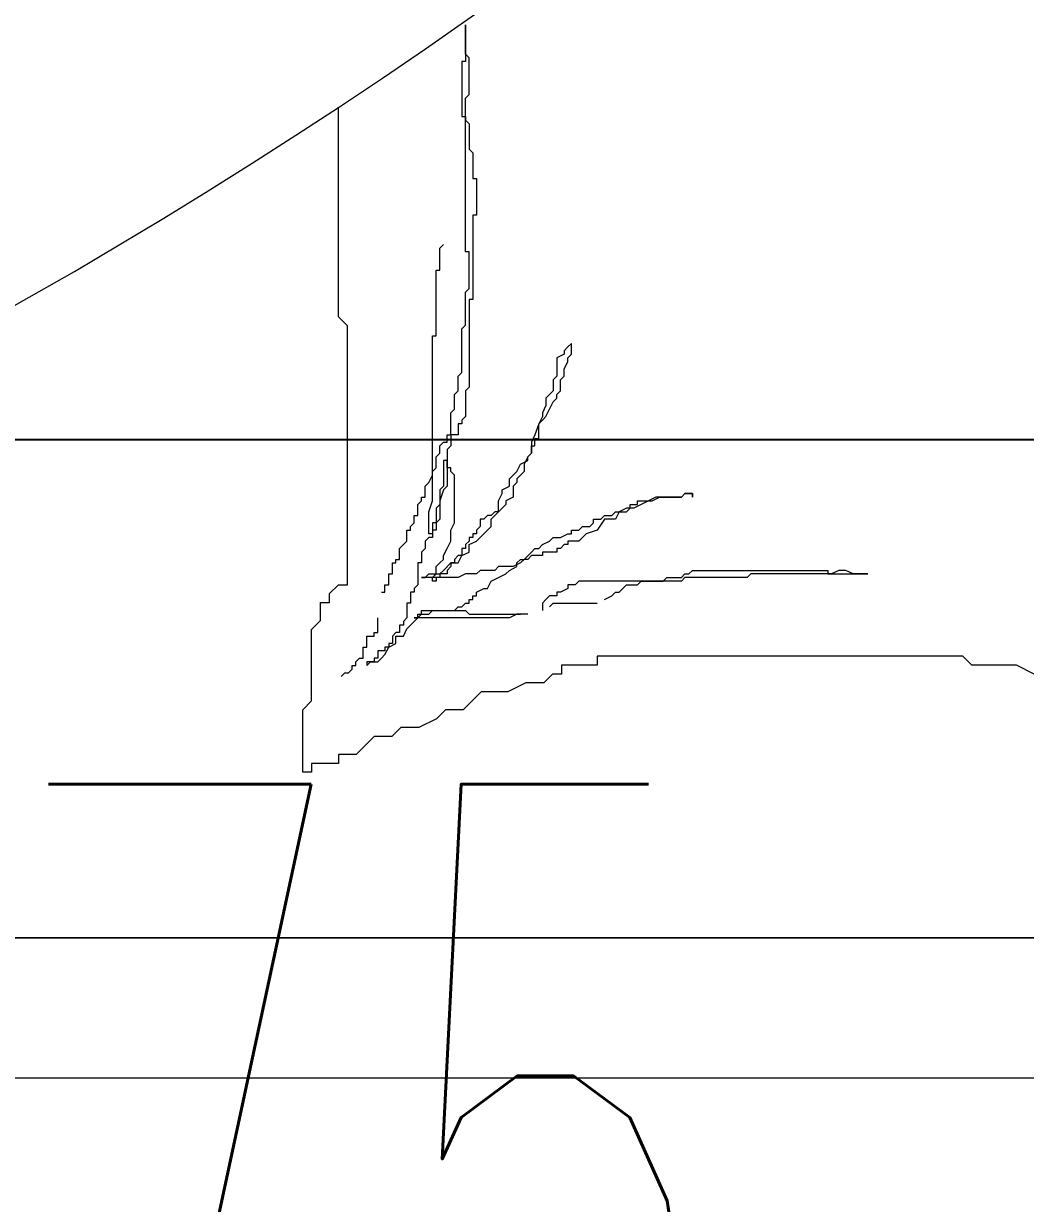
# Model space of a CAD drawing. Extents: x 775040 to 808375, y 4159409 to 4163651.
# Drawn here: x 782495.23 to 782509.55, y 4160272.12 to 4160288.98 of the extents above; entities that cross this region are included whole.
import ezdxf

# ---------------------------------------------------------------- set-up
doc = ezdxf.new("R2010")
doc.units = 0
doc.header["$MEASUREMENT"] = 0
doc.header["$PDMODE"] = 3
doc.linetypes.add('DUZ', pattern=[500, 500])
doc.layers.get('0').update_dxf_attribs({"linetype": 'DUZ'})
for name, color, linetype, lineweight in [('Z_dış ölçü', 115, 'Continuous', 25), ('Z_iç ölçü dikey', 111, 'Continuous', 25), ('Z_iç ölçü yatay', 75, 'Continuous', 20), ('Z_tefriş', 73, 'Continuous', 5)]:
    doc.layers.add(name, color=color, linetype=linetype, lineweight=lineweight)
doc.styles.add('OLCUIC', font='ROMANS.SHX', dxfattribs={"width": 0.5})
doc.dimstyles.new('ölçü 50', dxfattribs={"dimtxt": 12.5, "dimasz": 7, "dimexe": 5.3, "dimexo": 5, "dimgap": 2.5, "dimtad": 1, "dimdec": 0, "dimzin": 9, "dimdsep": 46, "dimtxsty": 'OLCUIC', "dimblk1": 'ARCHTICK', "dimblk2": 'ARCHTICK', "dimsah": 1, "dimcen": 0, "dimdle": 5.5, "dimadec": 0, "dimazin": 0, "dimtfac": 1, "dimtdec": 0, "dimtix": 1, "dimtofl": 0, "dimtmove": 1, "dimatfit": 3, "dimldrblk": 'ARCHTICK', "dimfxl": 0, "dimtolj": 1, "dimtzin": 0, "dimarcsym": 0})

# ---------------------------------------------------------------- blocks, each defined once
blk = doc.blocks.new('YATAK 1')
at = {"layer": 'Z_tefriş'}
for p, q in [((-8791.057, 16917.306), (-8791.057, 17107.306)), ((-8793.057, 17095.306), (-8793.057, 16929.306)), ((-8793.057, 16929.306), (-8793.057, 17095.306)), ((-8796.825, 17081.836), (-8796.953, 17081.582)), ((-8796.953, 17081.582), (-8796.953, 17080.944)), ((-8796.953, 17080.944), (-8797.08, 17080.817)), ((-8797.08, 17080.817), (-8797.08, 17075.59)), ((-8798.255, 17078.884), (-8798.255, 17079.459)), ((-8798.255, 17079.459), (-8798.255, 17079.25)), ((-8798.255, 17079.25), (-8798.307, 17079.145)), ((-8798.307, 17079.145), (-8798.307, 17079.041)), ((-8798.307, 17079.041), (-8798.255, 17078.936)), ((-8798.307, 17076.95), (-8798.307, 17078.884)), ((-8798.307, 17078.884), (-8798.255, 17078.884)), ((-8798.255, 17078.936), (-8798.255, 17077.786)), ((-8798.255, 17077.786), (-8798.203, 17077.734)), ((-8798.203, 17077.734), (-8798.203, 17076.845)), ((-8799.406, 17076.845), (-8799.406, 17076.95)), ((-8799.406, 17076.95), (-8799.354, 17076.95)), ((-8799.354, 17076.95), (-8799.406, 17076.95)), ((-8799.406, 17076.95), (-8799.406, 17076.845)), ((-8799.354, 17076.793), (-8799.406, 17076.845)), ((-8799.406, 17076.845), (-8799.354, 17076.793)), ((-8798.255, 17076.898), (-8798.307, 17076.95)), ((-8798.255, 17076.845), (-8798.255, 17076.898)), ((-8798.203, 17076.793), (-8798.255, 17076.845)), ((-8798.203, 17076.845), (-8798.151, 17076.793)), ((-8799.354, 17076.48), (-8799.354, 17076.793)), ((-8799.354, 17076.793), (-8799.354, 17076.427)), ((-8798.203, 17076.584), (-8798.203, 17076.793)), ((-8798.151, 17076.793), (-8798.151, 17075.33)), ((-8798.151, 17076.532), (-8798.203, 17076.584)), ((-8798.151, 17076.218), (-8798.151, 17076.532)), ((-8799.301, 17076.375), (-8799.354, 17076.48)), ((-8799.354, 17076.427), (-8799.301, 17076.323)), ((-8799.301, 17076.166), (-8799.301, 17076.375)), ((-8799.301, 17076.323), (-8799.249, 17076.218)), ((-8799.249, 17076.166), (-8799.301, 17076.166)), ((-8799.249, 17076.218), (-8799.197, 17076.114)), ((-8799.249, 17076.061), (-8799.249, 17076.166)), ((-8798.098, 17076.166), (-8798.151, 17076.218)), ((-8798.098, 17076.009), (-8798.098, 17076.166)), ((-8799.197, 17076.061), (-8799.249, 17076.061)), ((-8799.197, 17076.114), (-8799.197, 17076.009)), ((-8799.144, 17076.009), (-8799.197, 17076.061)), ((-8799.197, 17076.009), (-8799.144, 17075.905)), ((-8799.144, 17075.852), (-8799.144, 17076.009)), ((-8798.046, 17075.957), (-8798.098, 17076.009)), ((-8799.144, 17075.905), (-8799.04, 17075.852)), ((-8799.092, 17075.8), (-8799.144, 17075.852)), ((-8799.04, 17075.852), (-8799.04, 17075.696)), ((-8797.994, 17075.905), (-8798.046, 17075.957)), ((-8797.994, 17075.852), (-8797.994, 17075.905)), ((-8797.941, 17075.8), (-8797.994, 17075.852)), ((-8799.092, 17075.696), (-8799.092, 17075.8)), ((-8799.04, 17075.643), (-8799.092, 17075.696)), ((-8799.04, 17075.696), (-8798.883, 17075.591)), ((-8797.889, 17075.696), (-8797.941, 17075.8)), ((-8799.04, 17075.539), (-8799.04, 17075.643)), ((-8798.988, 17075.539), (-8799.04, 17075.539)), ((-8798.935, 17075.486), (-8798.988, 17075.539)), ((-8798.883, 17075.591), (-8798.831, 17075.434)), ((-8797.837, 17074.964), (-8797.837, 17075.591)), ((-8797.08, 17075.59), (-8796.953, 17075.59)), ((-8796.953, 17075.59), (-8796.953, 17075.081)), ((-8798.935, 17075.382), (-8798.935, 17075.486)), ((-8798.883, 17075.33), (-8798.935, 17075.382)), ((-8798.883, 17075.225), (-8798.883, 17075.33)), ((-8798.831, 17075.434), (-8798.726, 17075.33)), ((-8798.726, 17075.33), (-8798.726, 17075.173)), ((-8798.151, 17075.33), (-8798.098, 17075.277)), ((-8801.394, 17075.225), (-8801.551, 17075.225)), ((-8801.551, 17075.225), (-8801.499, 17075.173)), ((-8801.499, 17075.173), (-8801.446, 17075.121)), ((-8801.342, 17075.173), (-8801.394, 17075.225)), ((-8801.289, 17075.173), (-8801.342, 17075.173)), ((-8801.185, 17075.121), (-8801.289, 17075.173)), ((-8798.831, 17075.225), (-8798.883, 17075.225)), ((-8798.831, 17075.173), (-8798.831, 17075.225)), ((-8798.778, 17075.068), (-8798.831, 17075.173)), ((-8798.726, 17075.173), (-8798.674, 17075.173)), ((-8798.674, 17075.173), (-8798.674, 17075.121)), ((-8798.098, 17075.277), (-8798.098, 17075.173)), ((-8798.098, 17075.173), (-8798.046, 17075.173)), ((-8798.046, 17075.173), (-8797.994, 17075.068)), ((-8801.446, 17075.121), (-8801.394, 17075.121)), ((-8801.394, 17075.121), (-8801.342, 17075.016)), ((-8801.342, 17075.016), (-8801.08, 17075.016)), ((-8801.08, 17075.121), (-8801.185, 17075.121)), ((-8801.028, 17075.068), (-8801.08, 17075.121)), ((-8801.08, 17075.016), (-8801.028, 17074.964)), ((-8800.871, 17075.068), (-8801.028, 17075.068)), ((-8800.819, 17075.016), (-8800.871, 17075.068)), ((-8800.766, 17075.016), (-8800.819, 17075.016)), ((-8800.714, 17074.964), (-8800.766, 17075.016)), ((-8798.778, 17074.964), (-8798.778, 17075.068)), ((-8798.674, 17075.121), (-8798.621, 17075.068)), ((-8798.621, 17075.068), (-8798.621, 17075.016)), ((-8798.621, 17075.016), (-8798.569, 17075.016)), ((-8798.569, 17075.016), (-8798.569, 17074.807)), ((-8797.994, 17075.068), (-8797.994, 17075.016)), ((-8797.994, 17075.016), (-8797.941, 17075.016)), ((-8797.941, 17075.016), (-8797.941, 17074.911)), ((-8796.953, 17075.081), (-8796.825, 17075.081)), ((-8796.825, 17075.081), (-8796.825, 17074.953)), ((-8801.028, 17074.964), (-8800.871, 17074.964)), ((-8800.871, 17074.964), (-8800.819, 17074.911)), ((-8800.819, 17074.911), (-8800.766, 17074.859)), ((-8800.766, 17074.859), (-8800.662, 17074.859)), ((-8800.609, 17074.911), (-8800.714, 17074.964)), ((-8800.662, 17074.859), (-8800.557, 17074.807)), ((-8800.505, 17074.859), (-8800.609, 17074.911)), ((-8800.452, 17074.807), (-8800.505, 17074.859)), ((-8798.726, 17074.911), (-8798.778, 17074.964)), ((-8798.674, 17074.807), (-8798.726, 17074.911)), ((-8797.941, 17074.911), (-8797.889, 17074.859)), ((-8797.889, 17074.859), (-8797.837, 17074.807)), ((-8797.784, 17074.911), (-8797.837, 17074.964)), ((-8796.825, 17074.953), (-8796.698, 17074.826)), ((-8796.698, 17074.826), (-8796.698, 17074.571)), ((-8800.557, 17074.807), (-8800.505, 17074.807)), ((-8800.505, 17074.807), (-8800.4, 17074.755)), ((-8800.4, 17074.755), (-8800.452, 17074.807)), ((-8800.191, 17074.755), (-8800.4, 17074.755)), ((-8800.4, 17074.755), (-8800.243, 17074.702)), ((-8800.243, 17074.702), (-8800.138, 17074.65)), ((-8800.191, 17074.702), (-8800.191, 17074.755)), ((-8800.086, 17074.702), (-8800.191, 17074.702)), ((-8800.138, 17074.65), (-8799.982, 17074.65)), ((-8800.086, 17074.65), (-8800.086, 17074.702)), ((-8799.982, 17074.65), (-8800.086, 17074.65)), ((-8799.929, 17074.598), (-8799.982, 17074.65)), ((-8799.982, 17074.65), (-8799.929, 17074.598)), ((-8798.621, 17074.755), (-8798.674, 17074.807)), ((-8798.621, 17074.702), (-8798.621, 17074.755)), ((-8798.569, 17074.65), (-8798.621, 17074.702)), ((-8798.569, 17074.807), (-8798.517, 17074.807)), ((-8798.464, 17074.546), (-8798.569, 17074.65)), ((-8798.517, 17074.807), (-8798.517, 17074.65)), ((-8798.517, 17074.65), (-8798.464, 17074.598)), ((-8797.837, 17074.807), (-8797.732, 17074.807)), ((-8799.877, 17074.598), (-8799.929, 17074.598)), ((-8799.929, 17074.598), (-8799.825, 17074.546)), ((-8799.825, 17074.493), (-8799.877, 17074.598)), ((-8799.825, 17074.546), (-8799.72, 17074.546)), ((-8799.72, 17074.441), (-8799.825, 17074.493)), ((-8799.72, 17074.546), (-8799.615, 17074.441)), ((-8798.464, 17074.598), (-8798.464, 17074.546)), ((-8798.464, 17074.493), (-8798.464, 17074.546)), ((-8798.464, 17074.546), (-8798.412, 17074.493)), ((-8798.412, 17074.441), (-8798.464, 17074.493)), ((-8798.412, 17074.493), (-8798.36, 17074.389)), ((-8797.68, 17074.598), (-8797.68, 17074.441)), ((-8797.68, 17073.762), (-8797.68, 17074.493)), ((-8796.698, 17074.571), (-8796.57, 17074.316)), ((-8799.615, 17074.337), (-8799.72, 17074.441)), ((-8799.615, 17074.441), (-8799.563, 17074.441)), ((-8799.511, 17074.337), (-8799.615, 17074.337)), ((-8799.563, 17074.441), (-8799.511, 17074.389)), ((-8799.511, 17074.389), (-8799.354, 17074.389)), ((-8799.458, 17074.232), (-8799.511, 17074.337)), ((-8799.354, 17074.389), (-8799.301, 17074.284)), ((-8798.36, 17074.441), (-8798.412, 17074.441)), ((-8798.307, 17074.337), (-8798.36, 17074.441)), ((-8798.36, 17074.389), (-8798.36, 17074.18)), ((-8798.255, 17074.284), (-8798.307, 17074.337)), ((-8797.68, 17074.441), (-8797.627, 17074.337)), ((-8797.627, 17074.337), (-8797.627, 17072.978)), ((-8796.57, 17074.316), (-8796.57, 17073.933)), ((-8799.406, 17074.232), (-8799.458, 17074.232)), ((-8799.301, 17074.18), (-8799.406, 17074.232)), ((-8799.301, 17074.284), (-8799.249, 17074.284)), ((-8799.144, 17074.18), (-8799.301, 17074.18)), ((-8799.249, 17074.284), (-8799.197, 17074.232)), ((-8799.197, 17074.232), (-8799.144, 17074.18)), ((-8799.04, 17074.075), (-8799.144, 17074.18)), ((-8799.144, 17074.18), (-8799.144, 17074.127)), ((-8798.36, 17074.18), (-8798.307, 17074.127)), ((-8798.203, 17074.18), (-8798.255, 17074.284)), ((-8798.151, 17074.075), (-8798.203, 17074.18)), ((-8799.144, 17074.127), (-8799.092, 17074.075)), ((-8799.092, 17074.075), (-8799.092, 17074.023)), ((-8799.092, 17074.023), (-8799.04, 17073.971)), ((-8798.935, 17074.075), (-8799.04, 17074.075)), ((-8798.883, 17074.023), (-8798.935, 17074.075)), ((-8798.831, 17073.971), (-8798.883, 17074.023)), ((-8798.307, 17074.127), (-8798.307, 17073.918)), ((-8798.046, 17074.023), (-8798.151, 17074.075)), ((-8798.046, 17073.971), (-8798.046, 17074.023)), ((-8804.324, 17073.762), (-8804.271, 17073.814)), ((-8804.271, 17073.814), (-8803.905, 17073.814)), ((-8803.905, 17073.814), (-8803.905, 17073.866)), ((-8803.905, 17073.866), (-8803.382, 17073.866)), ((-8803.382, 17073.866), (-8803.382, 17073.814)), ((-8803.382, 17073.814), (-8802.179, 17073.814)), ((-8802.179, 17073.814), (-8802.179, 17073.762)), ((-8799.04, 17073.971), (-8799.04, 17073.918)), ((-8799.04, 17073.918), (-8798.935, 17073.918)), ((-8798.935, 17073.918), (-8798.883, 17073.866)), ((-8798.883, 17073.866), (-8798.831, 17073.866)), ((-8798.778, 17073.918), (-8798.831, 17073.971)), ((-8798.831, 17073.866), (-8798.831, 17073.814)), ((-8798.831, 17073.814), (-8798.778, 17073.814)), ((-8798.726, 17073.866), (-8798.778, 17073.918)), ((-8798.778, 17073.814), (-8798.778, 17073.762)), ((-8798.674, 17073.762), (-8798.726, 17073.866)), ((-8798.307, 17073.918), (-8798.255, 17073.866)), ((-8798.255, 17073.866), (-8798.255, 17073.709)), ((-8797.994, 17073.866), (-8798.046, 17073.971)), ((-8797.941, 17073.866), (-8797.994, 17073.866)), ((-8797.941, 17073.814), (-8797.941, 17073.866)), ((-8797.889, 17073.814), (-8797.941, 17073.814)), ((-8797.889, 17073.762), (-8797.889, 17073.814)), ((-8796.57, 17073.933), (-8796.443, 17073.806)), ((-8796.443, 17073.806), (-8796.315, 17073.678)), ((-8805.684, 17073.709), (-8806.102, 17073.709)), ((-8806.102, 17073.709), (-8805.579, 17073.709)), ((-8805.631, 17073.762), (-8805.684, 17073.709)), ((-8805.108, 17073.762), (-8805.631, 17073.762)), ((-8805.579, 17073.709), (-8805.579, 17073.657)), ((-8805.579, 17073.657), (-8804.794, 17073.657)), ((-8805.056, 17073.709), (-8805.108, 17073.762)), ((-8802.859, 17073.709), (-8805.056, 17073.709)), ((-8804.794, 17073.657), (-8804.794, 17073.709)), ((-8804.794, 17073.709), (-8804.742, 17073.709)), ((-8804.742, 17073.709), (-8804.69, 17073.762)), ((-8804.69, 17073.762), (-8804.324, 17073.762)), ((-8802.859, 17073.762), (-8802.859, 17073.709)), ((-8802.336, 17073.762), (-8802.859, 17073.762)), ((-8802.283, 17073.709), (-8802.336, 17073.762)), ((-8801.813, 17073.709), (-8802.283, 17073.709)), ((-8802.179, 17073.762), (-8800.923, 17073.762)), ((-8801.76, 17073.657), (-8801.813, 17073.709)), ((-8801.132, 17073.657), (-8801.76, 17073.657)), ((-8801.08, 17073.605), (-8801.132, 17073.657)), ((-8800.923, 17073.762), (-8800.871, 17073.709)), ((-8800.871, 17073.709), (-8800.505, 17073.709)), ((-8800.505, 17073.709), (-8800.452, 17073.657)), ((-8800.452, 17073.657), (-8800.4, 17073.657)), ((-8800.4, 17073.657), (-8800.4, 17073.605)), ((-8798.778, 17073.762), (-8798.726, 17073.762)), ((-8798.726, 17073.762), (-8798.674, 17073.709)), ((-8798.569, 17073.762), (-8798.674, 17073.762)), ((-8798.674, 17073.709), (-8798.621, 17073.709)), ((-8798.621, 17073.709), (-8798.621, 17073.657)), ((-8798.621, 17073.657), (-8798.517, 17073.657)), ((-8798.517, 17073.657), (-8798.569, 17073.762)), ((-8798.412, 17073.605), (-8798.517, 17073.657)), ((-8798.517, 17073.657), (-8798.517, 17073.605)), ((-8798.255, 17073.709), (-8798.203, 17073.605)), ((-8797.837, 17073.762), (-8797.889, 17073.762)), ((-8797.837, 17073.709), (-8797.837, 17073.762)), ((-8797.784, 17073.657), (-8797.837, 17073.709)), ((-8797.784, 17073.605), (-8797.784, 17073.657)), ((-8797.732, 17073.709), (-8797.68, 17073.762)), ((-8797.732, 17073.239), (-8797.732, 17073.709)), ((-8796.315, 17073.678), (-8796.315, 17073.423)), ((-8800.871, 17073.605), (-8801.08, 17073.605)), ((-8800.819, 17073.552), (-8800.871, 17073.605)), ((-8800.609, 17073.552), (-8800.819, 17073.552)), ((-8800.557, 17073.5), (-8800.609, 17073.552)), ((-8800.243, 17073.5), (-8800.557, 17073.5)), ((-8800.4, 17073.605), (-8800.243, 17073.605)), ((-8800.243, 17073.605), (-8800.243, 17073.5)), ((-8800.243, 17073.448), (-8800.243, 17073.5)), ((-8800.243, 17073.5), (-8800.086, 17073.5)), ((-8800.086, 17073.5), (-8800.034, 17073.448)), ((-8799.772, 17073.5), (-8799.772, 17073.448)), ((-8799.72, 17073.5), (-8799.772, 17073.5)), ((-8799.668, 17073.552), (-8799.72, 17073.5)), ((-8798.988, 17073.552), (-8799.668, 17073.552)), ((-8798.883, 17073.5), (-8798.988, 17073.552)), ((-8798.726, 17073.5), (-8798.883, 17073.5)), ((-8798.621, 17073.448), (-8798.726, 17073.5)), ((-8798.517, 17073.605), (-8798.464, 17073.552)), ((-8798.464, 17073.552), (-8798.412, 17073.552)), ((-8798.412, 17073.5), (-8798.412, 17073.605)), ((-8798.412, 17073.552), (-8798.412, 17073.5)), ((-8798.307, 17073.396), (-8798.412, 17073.5)), ((-8798.412, 17073.5), (-8798.36, 17073.5)), ((-8798.36, 17073.5), (-8798.307, 17073.448)), ((-8798.203, 17073.605), (-8798.203, 17073.082)), ((-8797.732, 17073.552), (-8797.784, 17073.605)), ((-8797.732, 17073.082), (-8797.732, 17073.552)), ((-8802.911, 17073.343), (-8802.963, 17073.396)), ((-8802.597, 17073.343), (-8802.911, 17073.343)), ((-8802.597, 17073.291), (-8802.597, 17073.343)), ((-8800.138, 17073.448), (-8800.243, 17073.448)), ((-8800.138, 17073.396), (-8800.138, 17073.448)), ((-8800.086, 17073.343), (-8800.138, 17073.396)), ((-8799.982, 17073.343), (-8800.086, 17073.343)), ((-8800.034, 17073.448), (-8799.877, 17073.448)), ((-8799.929, 17073.291), (-8799.982, 17073.343)), ((-8799.877, 17073.448), (-8799.877, 17073.396)), ((-8799.772, 17073.448), (-8799.877, 17073.448)), ((-8799.877, 17073.448), (-8799.511, 17073.448)), ((-8799.877, 17073.396), (-8799.511, 17073.396)), ((-8799.511, 17073.448), (-8799.458, 17073.396)), ((-8799.511, 17073.396), (-8799.458, 17073.343)), ((-8799.458, 17073.396), (-8799.301, 17073.343)), ((-8799.458, 17073.343), (-8799.249, 17073.343)), ((-8799.301, 17073.343), (-8799.04, 17073.343)), ((-8799.249, 17073.343), (-8799.197, 17073.291)), ((-8799.04, 17073.343), (-8798.988, 17073.291)), ((-8798.517, 17073.396), (-8798.621, 17073.448)), ((-8798.464, 17073.396), (-8798.517, 17073.396)), ((-8798.412, 17073.343), (-8798.464, 17073.396)), ((-8798.36, 17073.291), (-8798.412, 17073.343)), ((-8798.307, 17073.448), (-8798.255, 17073.448)), ((-8798.255, 17073.343), (-8798.307, 17073.396)), ((-8798.255, 17073.448), (-8798.255, 17073.343)), ((-8798.255, 17073.187), (-8798.255, 17073.343)), ((-8798.255, 17073.343), (-8798.203, 17073.343)), ((-8798.203, 17073.343), (-8798.203, 17073.291)), ((-8796.315, 17073.423), (-8796.187, 17073.296)), ((-8801.656, 17073.291), (-8802.597, 17073.291)), ((-8801.656, 17073.239), (-8801.656, 17073.291)), ((-8799.301, 17073.239), (-8801.656, 17073.239)), ((-8799.772, 17073.291), (-8799.929, 17073.291)), ((-8799.72, 17073.239), (-8799.772, 17073.291)), ((-8799.668, 17073.239), (-8799.72, 17073.239)), ((-8799.563, 17073.187), (-8799.668, 17073.239)), ((-8799.511, 17073.134), (-8799.563, 17073.187)), ((-8799.354, 17073.134), (-8799.511, 17073.134)), ((-8799.354, 17073.082), (-8799.354, 17073.134)), ((-8799.144, 17073.187), (-8799.301, 17073.239)), ((-8799.197, 17073.291), (-8798.988, 17073.291)), ((-8798.831, 17073.187), (-8799.144, 17073.187)), ((-8798.988, 17073.291), (-8798.988, 17073.239)), ((-8798.988, 17073.291), (-8798.883, 17073.291)), ((-8798.988, 17073.239), (-8798.778, 17073.239)), ((-8798.883, 17073.291), (-8798.883, 17073.239)), ((-8798.883, 17073.239), (-8798.831, 17073.239)), ((-8798.831, 17073.239), (-8798.831, 17073.187)), ((-8798.778, 17073.239), (-8798.778, 17073.187)), ((-8798.778, 17073.187), (-8798.726, 17073.134)), ((-8798.726, 17073.134), (-8798.621, 17073.134)), ((-8798.621, 17073.134), (-8798.569, 17073.082)), ((-8798.255, 17073.291), (-8798.36, 17073.291)), ((-8798.203, 17073.239), (-8798.255, 17073.291)), ((-8798.203, 17073.134), (-8798.255, 17073.187)), ((-8798.203, 17073.291), (-8798.151, 17073.291)), ((-8798.151, 17073.239), (-8798.203, 17073.239)), ((-8798.203, 17073.082), (-8798.203, 17073.134)), ((-8798.151, 17073.291), (-8798.151, 17073.239)), ((-8797.68, 17073.187), (-8797.732, 17073.239)), ((-8797.68, 17073.082), (-8797.68, 17073.187)), ((-8796.187, 17073.296), (-8796.06, 17073.041)), ((-8799.301, 17073.082), (-8799.354, 17073.082)), ((-8799.249, 17073.03), (-8799.301, 17073.082)), ((-8799.092, 17073.03), (-8799.249, 17073.03)), ((-8799.092, 17072.978), (-8799.092, 17073.03)), ((-8798.988, 17072.978), (-8799.092, 17072.978)), ((-8798.935, 17072.925), (-8798.988, 17072.978)), ((-8798.569, 17073.082), (-8798.412, 17073.082)), ((-8798.412, 17073.082), (-8798.412, 17073.03)), ((-8798.412, 17073.03), (-8798.098, 17073.03)), ((-8798.098, 17073.03), (-8798.046, 17072.978)), ((-8798.046, 17072.978), (-8797.994, 17072.978)), ((-8797.994, 17072.978), (-8797.994, 17072.925)), ((-8797.68, 17073.082), (-8797.732, 17073.082)), ((-8797.627, 17073.03), (-8797.68, 17073.082)), ((-8797.68, 17073.03), (-8797.68, 17073.082)), ((-8797.627, 17073.03), (-8797.68, 17073.03)), ((-8797.523, 17072.925), (-8797.627, 17073.03)), ((-8797.627, 17072.978), (-8797.627, 17073.03)), ((-8796.06, 17073.041), (-8796.06, 17072.786)), ((-8798.883, 17072.925), (-8798.935, 17072.925)), ((-8798.883, 17072.873), (-8798.883, 17072.925)), ((-8798.726, 17072.873), (-8798.883, 17072.873)), ((-8798.674, 17072.821), (-8798.726, 17072.873)), ((-8798.621, 17072.768), (-8798.674, 17072.821)), ((-8797.994, 17072.925), (-8797.837, 17072.925)), ((-8797.837, 17072.925), (-8797.837, 17072.873)), ((-8797.837, 17072.873), (-8797.627, 17072.873)), ((-8797.627, 17072.873), (-8797.575, 17072.821)), ((-8797.575, 17072.821), (-8797.523, 17072.821)), ((-8797.47, 17072.873), (-8797.523, 17072.925)), ((-8797.523, 17072.821), (-8797.523, 17072.768)), ((-8797.366, 17072.821), (-8797.47, 17072.873)), ((-8797.366, 17072.716), (-8797.366, 17072.821)), ((-8798.464, 17072.768), (-8798.621, 17072.768)), ((-8798.464, 17072.716), (-8798.464, 17072.768)), ((-8798.412, 17072.716), (-8798.464, 17072.716)), ((-8798.412, 17072.664), (-8798.412, 17072.716)), ((-8798.255, 17072.664), (-8798.412, 17072.664)), ((-8798.255, 17072.612), (-8798.255, 17072.664)), ((-8797.523, 17072.768), (-8797.418, 17072.768)), ((-8797.418, 17072.768), (-8797.418, 17072.716)), ((-8797.418, 17072.716), (-8797.366, 17072.664)), ((-8797.261, 17072.716), (-8797.366, 17072.716)), ((-8797.366, 17072.664), (-8797.261, 17072.664)), ((-8797.209, 17072.612), (-8797.261, 17072.716)), ((-8797.261, 17072.664), (-8797.261, 17072.612)), ((-8796.06, 17072.786), (-8795.932, 17072.659)), ((-8795.932, 17072.659), (-8795.932, 17072.404)), ((-8798.098, 17072.612), (-8798.255, 17072.612)), ((-8798.098, 17072.559), (-8798.098, 17072.612)), ((-8797.994, 17072.559), (-8798.098, 17072.559)), ((-8797.994, 17072.507), (-8797.994, 17072.559)), ((-8797.261, 17072.612), (-8797.209, 17072.612)), ((-8797.209, 17072.612), (-8797.209, 17072.559)), ((-8797.104, 17072.559), (-8797.209, 17072.612)), ((-8797.209, 17072.559), (-8797.157, 17072.559)), ((-8797.157, 17072.559), (-8797.157, 17072.455)), ((-8797.052, 17072.507), (-8797.104, 17072.559)), ((-8797, 17072.455), (-8797.052, 17072.507)), ((-8797.418, 17072.455), (-8797.627, 17072.455)), ((-8797.418, 17072.403), (-8797.418, 17072.455)), ((-8797.366, 17072.403), (-8797.418, 17072.403)), ((-8797.366, 17072.298), (-8797.366, 17072.403)), ((-8797.209, 17072.298), (-8797.366, 17072.298)), ((-8797.209, 17072.246), (-8797.209, 17072.298)), ((-8797.157, 17072.455), (-8797.052, 17072.455)), ((-8797.052, 17072.455), (-8797.052, 17072.403)), ((-8797.052, 17072.403), (-8797, 17072.403)), ((-8797, 17072.35), (-8797, 17072.455)), ((-8797, 17072.403), (-8797, 17072.298)), ((-8796.947, 17072.298), (-8797, 17072.35)), ((-8797, 17072.298), (-8796.947, 17072.298)), ((-8795.932, 17072.404), (-8795.805, 17072.276)), ((-8797.052, 17072.246), (-8797.209, 17072.246)), ((-8797.052, 17072.194), (-8797.052, 17072.246)), ((-8797, 17072.141), (-8797.052, 17072.194)), ((-8796.947, 17072.141), (-8797, 17072.141)), ((-8796.947, 17072.089), (-8796.947, 17072.141)), ((-8795.805, 17072.276), (-8795.677, 17072.149)), ((-8795.677, 17072.149), (-8795.677, 17071.894)), ((-8801.801, 17072.021), (-8801.929, 17071.894)), ((-8798.101, 17072.021), (-8801.801, 17072.021)), ((-8798.101, 17071.894), (-8798.101, 17072.021)), ((-8796.895, 17072.089), (-8796.947, 17072.089)), ((-8796.843, 17072.037), (-8796.895, 17072.089)), ((-8796.843, 17071.984), (-8796.843, 17072.037)), ((-8796.79, 17071.932), (-8796.843, 17071.984)), ((-8801.929, 17071.894), (-8804.925, 17071.894)), ((-8797.974, 17071.766), (-8798.101, 17071.894)), ((-8795.677, 17071.894), (-8795.549, 17071.894)), ((-8795.549, 17071.894), (-8795.549, 17071.511)), ((-8797.846, 17071.766), (-8797.974, 17071.766)), ((-8797.846, 17071.639), (-8797.846, 17071.766)), ((-8797.591, 17071.639), (-8797.846, 17071.639)), ((-8797.463, 17071.511), (-8797.591, 17071.639)), ((-8796.443, 17071.511), (-8797.463, 17071.511)), ((-8796.315, 17071.384), (-8796.443, 17071.511)), ((-8795.549, 17071.511), (-8795.422, 17071.511)), ((-8795.422, 17071.511), (-8795.422, 17071.384)), ((-8795.422, 17071.384), (-8796.315, 17071.384))]:
    blk.add_line(p, q, dxfattribs=at)
blk.add_arc((-8869.156, 17029.428), 77, 8.77456, 80.20549, dxfattribs=at)
blk = doc.blocks.new('_ARCHTICK')
at = {"color": 0, "linetype": 'ByBlock', "const_width": 0.15}
blk.add_lwpolyline([(-0.5, -0.5), (0.5, 0.5)], dxfattribs=at)
blk = doc.blocks.new('*D532')
at = {"layer": 'Defpoints', "color": 0, "linetype": 'Continuous', "transparency": 16777216}
for p in [(782562.643, 4160678.755), (782462.643, 4160083.755), (782462.643, 4159793.755)]:
    blk.add_point(p, dxfattribs=at)
at = {"layer": 'Z_dış ölçü', "color": 0, "linetype": 'Continuous', "lineweight": -2, "transparency": 16777216}
for p, q in [((782462.643, 4159801.755), (782462.643, 4159788.455)), ((782562.643, 4159801.755), (782562.643, 4159788.455)), ((782568.143, 4159793.755), (782457.143, 4159793.755))]:
    blk.add_line(p, q, dxfattribs=at)
at = {"layer": 'Z_dış ölçü', "color": 0, "linetype": 'Continuous', "lineweight": -2, "transparency": 16777216, "xscale": 7, "yscale": 7, "zscale": 7, "rotation": 180}
blk.add_blockref('_ARCHTICK', (782462.643, 4159793.755), dxfattribs=at)
at = {"layer": 'Z_dış ölçü', "color": 0, "linetype": 'Continuous', "lineweight": -2, "transparency": 16777216, "xscale": 7, "yscale": 7, "zscale": 7}
blk.add_blockref('_ARCHTICK', (782562.643, 4159793.755), dxfattribs=at)
at = {"layer": 'Z_dış ölçü', "color": 0, "linetype": 'Continuous', "transparency": 16777216, "insert": (782512.643, 4159802.505), "char_height": 12.5, "attachment_point": 5, "style": 'OLCUIC'}
blk.add_mtext('\\A1;100', dxfattribs=at)
blk = doc.blocks.new('*D679')
at = {"layer": 'Defpoints', "color": 0, "linetype": 'Continuous', "transparency": 16777216}
for p in [(782537.643, 4160263.105), (782537.643, 4160167.957), (782462.643, 4160108.755)]:
    blk.add_point(p, dxfattribs=at)
at = {"layer": 'Z_iç ölçü yatay', "color": 0, "linetype": 'Continuous', "lineweight": -2, "transparency": 16777216}
for p, q in [((782462.643, 4160255.105), (782462.643, 4160268.405)), ((782537.643, 4160255.105), (782537.643, 4160268.405)), ((782457.143, 4160263.105), (782543.143, 4160263.105))]:
    blk.add_line(p, q, dxfattribs=at)
at = {"layer": 'Z_iç ölçü yatay', "color": 0, "linetype": 'Continuous', "lineweight": -2, "transparency": 16777216, "xscale": 7, "yscale": 7, "zscale": 7, "rotation": 180}
blk.add_blockref('_ARCHTICK', (782462.643, 4160263.105), dxfattribs=at)
at = {"layer": 'Z_iç ölçü yatay', "color": 0, "linetype": 'Continuous', "lineweight": -2, "transparency": 16777216, "xscale": 7, "yscale": 7, "zscale": 7}
blk.add_blockref('_ARCHTICK', (782537.643, 4160263.105), dxfattribs=at)
at = {"layer": 'Z_iç ölçü yatay', "color": 0, "linetype": 'Continuous', "transparency": 16777216, "insert": (782500.143, 4160271.855), "char_height": 12.5, "attachment_point": 5, "style": 'OLCUIC'}
blk.add_mtext('\\A1;75', dxfattribs=at)
blk = doc.blocks.new('*D682')
at = {"layer": 'Defpoints', "color": 0, "linetype": 'Continuous', "transparency": 16777216}
for p in [(782117.643, 4160283.028), (782537.643, 4160214.652), (782117.643, 4160161.208)]:
    blk.add_point(p, dxfattribs=at)
at = {"layer": 'Z_iç ölçü yatay', "color": 0, "linetype": 'Continuous', "lineweight": -2, "transparency": 16777216}
for p, q in [((782117.643, 4160275.028), (782117.643, 4160288.328)), ((782537.643, 4160275.028), (782537.643, 4160288.328)), ((782543.143, 4160283.028), (782112.143, 4160283.028))]:
    blk.add_line(p, q, dxfattribs=at)
at = {"layer": 'Z_iç ölçü yatay', "color": 0, "linetype": 'Continuous', "lineweight": -2, "transparency": 16777216, "xscale": 7, "yscale": 7, "zscale": 7, "rotation": 180}
blk.add_blockref('_ARCHTICK', (782117.643, 4160283.028), dxfattribs=at)
at = {"layer": 'Z_iç ölçü yatay', "color": 0, "linetype": 'Continuous', "lineweight": -2, "transparency": 16777216, "xscale": 7, "yscale": 7, "zscale": 7}
blk.add_blockref('_ARCHTICK', (782537.643, 4160283.028), dxfattribs=at)
at = {"layer": 'Z_iç ölçü yatay', "color": 0, "linetype": 'Continuous', "transparency": 16777216, "insert": (782327.643, 4160291.778), "char_height": 12.5, "attachment_point": 5, "style": 'OLCUIC'}
blk.add_mtext('\\A1;420', dxfattribs=at)
blk = doc.blocks.new('*D772')
at = {"layer": 'Defpoints', "color": 0, "linetype": 'Continuous', "transparency": 16777216}
for p in [(782481.833, 4160443.755), (782537.643, 4160443.755), (782531.143, 4160243.755)]:
    blk.add_point(p, dxfattribs=at)
at = {"layer": 'Z_iç ölçü dikey', "color": 0, "linetype": 'Continuous', "lineweight": -2, "transparency": 16777216}
for p, q in [((782481.833, 4160238.255), (782481.833, 4160449.255)), ((782489.833, 4160443.755), (782476.533, 4160443.755)), ((782489.833, 4160243.755), (782476.533, 4160243.755))]:
    blk.add_line(p, q, dxfattribs=at)
at = {"layer": 'Z_iç ölçü dikey', "color": 0, "linetype": 'Continuous', "lineweight": -2, "transparency": 16777216, "xscale": 7, "yscale": 7, "zscale": 7}
for p, rotation in [((782481.833, 4160443.755), 90), ((782481.833, 4160243.755), 270)]:
    blk.add_blockref('_ARCHTICK', p, dxfattribs=dict(at, rotation=rotation))
at = {"layer": 'Z_iç ölçü dikey', "color": 0, "linetype": 'Continuous', "transparency": 16777216, "insert": (782473.083, 4160343.755), "char_height": 12.5, "attachment_point": 5, "rotation": 90, "style": 'OLCUIC'}
blk.add_mtext('\\A1;200', dxfattribs=at)
blk = doc.blocks.new('*D802')
at = {"layer": 'Defpoints', "color": 0, "linetype": 'Continuous', "transparency": 16777216}
for p in [(782514.532, 4160643.755), (782460.017, 4160108.755), (782503.803, 4160108.755)]:
    blk.add_point(p, dxfattribs=at)
at = {"layer": 'Z_iç ölçü dikey', "color": 0, "linetype": 'Continuous', "lineweight": -2, "transparency": 16777216}
for p, q in [((782460.017, 4160649.255), (782460.017, 4160103.255)), ((782468.017, 4160643.755), (782454.717, 4160643.755)), ((782468.017, 4160108.755), (782454.717, 4160108.755))]:
    blk.add_line(p, q, dxfattribs=at)
at = {"layer": 'Z_iç ölçü dikey', "color": 0, "linetype": 'Continuous', "lineweight": -2, "transparency": 16777216, "xscale": 7, "yscale": 7, "zscale": 7}
for p, rotation in [((782460.017, 4160643.755), 90), ((782460.017, 4160108.755), 270)]:
    blk.add_blockref('_ARCHTICK', p, dxfattribs=dict(at, rotation=rotation))
at = {"layer": 'Z_iç ölçü dikey', "color": 0, "linetype": 'Continuous', "transparency": 16777216, "insert": (782451.267, 4160376.255), "char_height": 12.5, "attachment_point": 5, "rotation": 90, "style": 'OLCUIC'}
blk.add_mtext('\\A1;535', dxfattribs=at)

msp = doc.modelspace()

# ---------------------------------------------------------------- block references
at = {"layer": 'Z_tefriş', "rotation": 270}
msp.add_blockref('YATAK 1', (765427.837, 4151482.855), dxfattribs=at)

# ---------------------------------------------------------------- dimensions: what is measured, and where the dimension line sits
at = {"layer": 'Z_dış ölçü', "linetype": 'Continuous'}
dim = msp.add_linear_dim(base=(782462.643, 4159793.755), p1=(782562.643, 4160678.755), p2=(782462.643, 4160083.755), dimstyle='ölçü 50', override={"dimfxl": 8}, dxfattribs=at)
dim.commit()
dim.dimension.update_dxf_attribs({"geometry": '*D532', "text_midpoint": (782512.643, 4159802.505)})
at = {"layer": 'Z_iç ölçü dikey', "linetype": 'Continuous'}
for base, p1, p2, picture, middle in [((782460.017, 4160108.755), (782514.532, 4160643.755), (782503.803, 4160108.755), '*D802', (782451.267, 4160376.255)), ((782481.833, 4160443.755), (782531.143, 4160243.755), (782537.643, 4160443.755), '*D772', (782473.083, 4160343.755))]:
    dim = msp.add_linear_dim(base=base, p1=p1, p2=p2, angle=90, dimstyle='ölçü 50', override={"dimfxl": 8}, dxfattribs=at)
    dim.commit()
    dim.dimension.update_dxf_attribs({"geometry": picture, "text_midpoint": middle})
at = {"layer": 'Z_iç ölçü yatay', "linetype": 'Continuous'}
for base, p1, p2, picture, middle in [((782117.643, 4160283.028), (782537.643, 4160214.652), (782117.643, 4160161.208), '*D682', (782327.643, 4160291.778)), ((782537.643, 4160263.105), (782462.643, 4160108.755), (782537.643, 4160167.957), '*D679', (782500.143, 4160271.855))]:
    dim = msp.add_linear_dim(base=base, p1=p1, p2=p2, dimstyle='ölçü 50', override={"dimfxl": 8}, dxfattribs=at)
    dim.commit()
    dim.dimension.update_dxf_attribs({"geometry": picture, "text_midpoint": middle})

doc.saveas('drawing.dxf')
